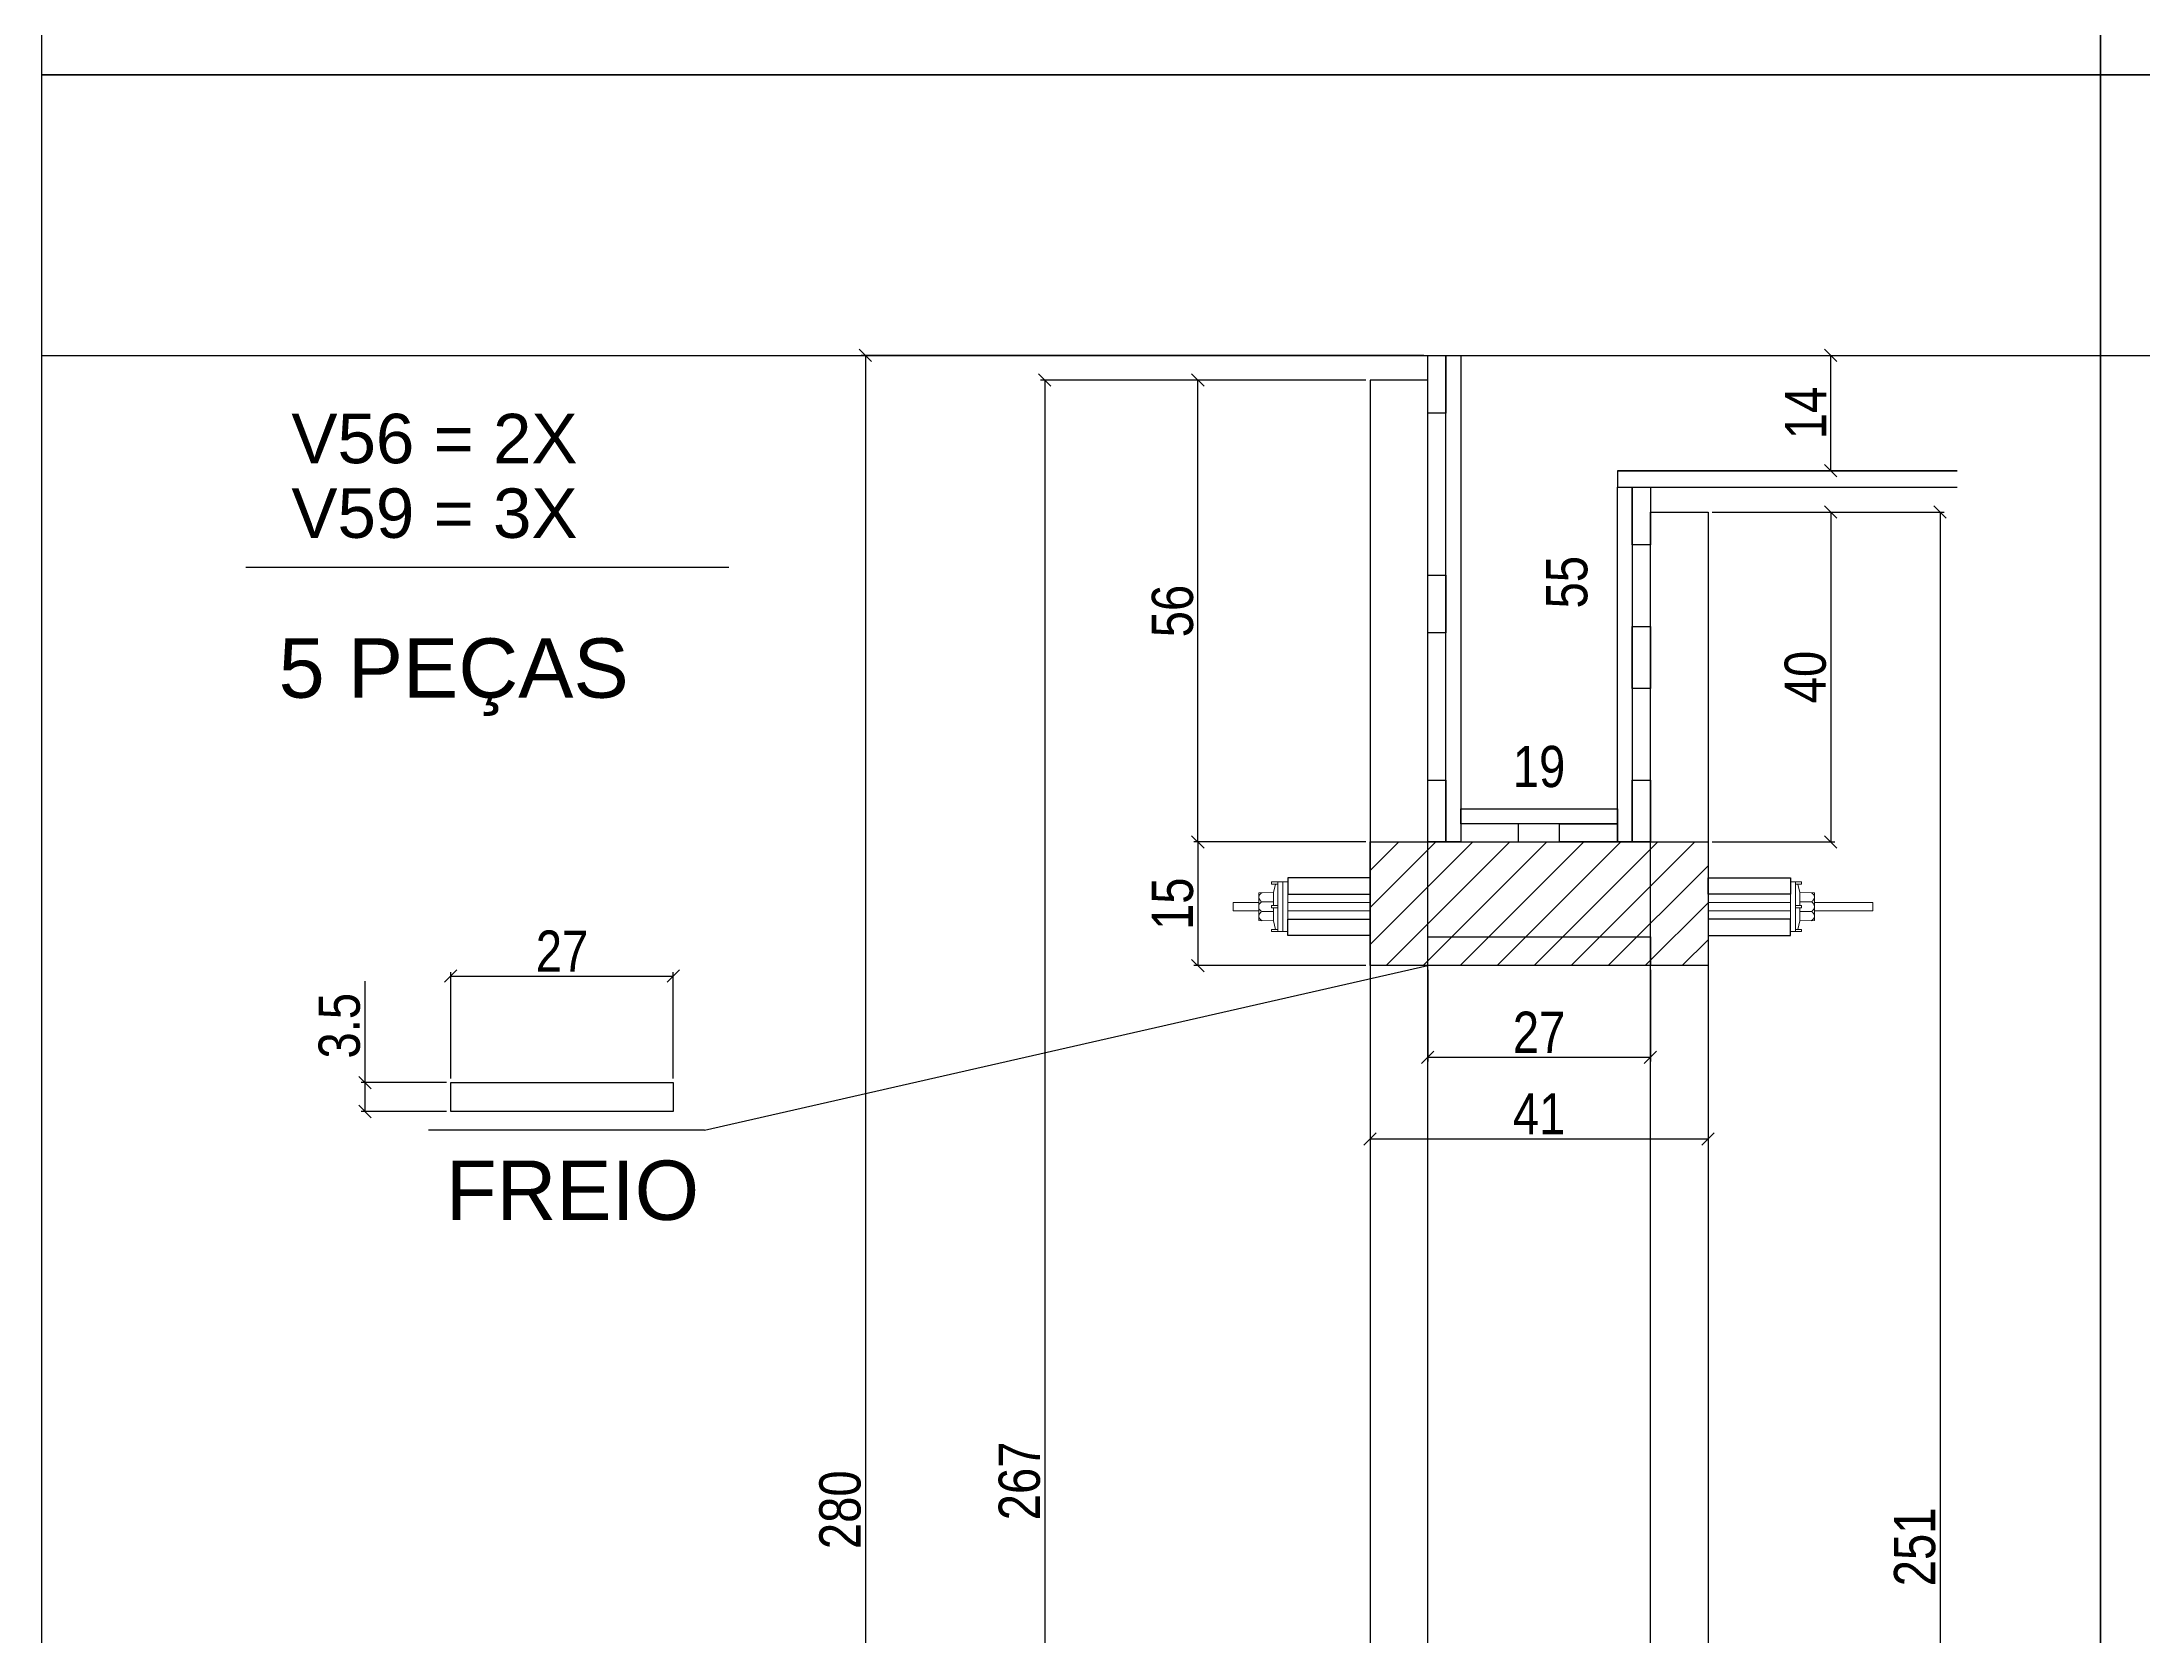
# Model space of a CAD drawing. Header units: millimetres. Extents: x 3247 to 10920, y 704 to 3817.
# Drawn here: x 3247 to 3756, y 1862 to 2248 of the extents above; entities that cross this region are included whole.
import ezdxf

# ---------------------------------------------------------------- set-up
doc = ezdxf.new("R2010")
doc.units = ezdxf.units.MM
for name, color, linetype in [('1', 1, 'Continuous'), ('COTA', 241, 'Continuous'), ('GARFOS OK', 3, 'Continuous'), ('Hachura', 253, 'Continuous'), ('Painéis', 200, 'Continuous'), ('Resinado', 41, 'Continuous'), ('SARR_3.5x7', 81, 'Continuous'), ('SARR_7x7', 40, 'Continuous'), ('TIRAS REESCORAMENTO', 252, 'Continuous'), ('VIGAS', 3, 'Continuous')]:
    doc.layers.add(name, color=color, linetype=linetype)
doc.layers.add('BARRA_ANCORAGEM', color=1, linetype='Continuous', lineweight=15)
doc.styles.add('COTA TECNICA 2X', font='techl___.ttf', dxfattribs={"height": 10})
doc.styles.add('R80-50', font='arial.ttf', dxfattribs={"height": 10})
doc.dimstyles.new('SECAO', dxfattribs={"dimscale": 0.333333, "dimtxt": 5, "dimasz": 9, "dimexe": 3, "dimexo": 3, "dimgap": 3, "dimtad": 1, "dimdec": 1, "dimlfac": 0.5, "dimzin": 12, "dimdsep": 46, "dimtxsty": 'COTA TECNICA 2X', "dimblk1": 'OBLIQUE', "dimblk2": 'OBLIQUE', "dimsah": 1, "dimcen": 0.9, "dimclrd": 4, "dimclre": 4, "dimclrt": 240, "dimadec": 1, "dimazin": 3, "dimtfac": 1, "dimtdec": 1, "dimtmove": 0, "dimatfit": 3, "dimfxl": 1, "dimtolj": 1, "dimtzin": 12, "dimarcsym": 0})

# ---------------------------------------------------------------- blocks, each defined once
blk = doc.blocks.new('_Oblique')
at = {"layer": '1', "color": 0, "lineweight": -2}
blk.add_line((-0.5, -0.5), (0.5, 0.5), dxfattribs=at)
blk = doc.blocks.new('*D271')
at = {"layer": 'COTA', "color": 4, "lineweight": -2, "transparency": 16777216}
for p, q in [((3568.02, 2166.46), (3489.06, 2166.46)), ((3490.06, 2166.46), (3490.06, 1632.37)), ((3568.02, 1632.37), (3489.06, 1632.37))]:
    blk.add_line(p, q, dxfattribs=at)
at = {"layer": 'Defpoints', "color": 0, "transparency": 16777216}
for p in [(3569.02, 2166.46), (3490.06, 1632.37), (3569.02, 1632.37)]:
    blk.add_point(p, dxfattribs=at)
at = {"layer": 'COTA', "color": 4, "lineweight": -2, "transparency": 16777216, "xscale": 3, "yscale": 3, "zscale": 3}
for p, rotation in [((3490.06, 2166.46), 90), ((3490.06, 1632.37), 270)]:
    blk.add_blockref('_Oblique', p, dxfattribs=dict(at, rotation=rotation))
at = {"layer": 'COTA', "color": 240, "transparency": 16777216, "insert": (3483.96, 1899.41), "char_height": 10, "attachment_point": 5, "rotation": 90, "style": 'COTA TECNICA 2X'}
blk.add_mtext('\\A1;267', dxfattribs=at)
blk = doc.blocks.new('*D277')
at = {"layer": 'COTA', "color": 4, "lineweight": -2, "transparency": 16777216}
for p, q in [((3568.02, 2166.46), (3526.22, 2166.46)), ((3527.22, 2054.41), (3527.22, 2166.46)), ((3568.02, 2054.41), (3526.22, 2054.41))]:
    blk.add_line(p, q, dxfattribs=at)
at = {"layer": 'Defpoints', "color": 0, "transparency": 16777216}
for p in [(3527.22, 2166.46), (3569.02, 2166.46), (3569.02, 2054.41)]:
    blk.add_point(p, dxfattribs=at)
at = {"layer": 'COTA', "color": 4, "lineweight": -2, "transparency": 16777216, "xscale": 3, "yscale": 3, "zscale": 3}
for p, rotation in [((3527.22, 2166.46), 90), ((3527.22, 2054.41), 270)]:
    blk.add_blockref('_Oblique', p, dxfattribs=dict(at, rotation=rotation))
at = {"layer": 'COTA', "color": 240, "transparency": 16777216, "insert": (3521.11, 2110.43), "char_height": 10, "attachment_point": 5, "rotation": 90, "style": 'COTA TECNICA 2X'}
blk.add_mtext('\\A1;56', dxfattribs=at)
blk = doc.blocks.new('*D278')
at = {"layer": 'COTA', "color": 4, "lineweight": -2, "transparency": 16777216}
for p, q in [((3652.02, 2134.44), (3681.78, 2134.44)), ((3680.78, 2134.44), (3680.78, 2054.41)), ((3652.02, 2054.41), (3681.78, 2054.41))]:
    blk.add_line(p, q, dxfattribs=at)
at = {"layer": 'Defpoints', "color": 0, "transparency": 16777216}
for p in [(3651.02, 2134.44), (3651.02, 2054.41), (3680.78, 2054.41)]:
    blk.add_point(p, dxfattribs=at)
at = {"layer": 'COTA', "color": 4, "lineweight": -2, "transparency": 16777216, "xscale": 3, "yscale": 3, "zscale": 3}
for p, rotation in [((3680.78, 2134.44), 90), ((3680.78, 2054.41), 270)]:
    blk.add_blockref('_Oblique', p, dxfattribs=dict(at, rotation=rotation))
at = {"layer": 'COTA', "color": 240, "transparency": 16777216, "insert": (3674.67, 2094.42), "char_height": 10, "attachment_point": 5, "rotation": 90, "style": 'COTA TECNICA 2X'}
blk.add_mtext('\\A1;40', dxfattribs=at)
blk = doc.blocks.new('*D279')
at = {"layer": 'COTA', "color": 4, "lineweight": -2, "transparency": 16777216}
for p, q in [((3582.02, 2172.46), (3445.56, 2172.46)), ((3446.56, 2172.46), (3446.56, 1612.37)), ((3568.02, 1612.37), (3445.56, 1612.37))]:
    blk.add_line(p, q, dxfattribs=at)
at = {"layer": 'Defpoints', "color": 0, "transparency": 16777216}
for p in [(3583.02, 2172.46), (3446.56, 1612.37), (3569.02, 1612.37)]:
    blk.add_point(p, dxfattribs=at)
at = {"layer": 'COTA', "color": 4, "lineweight": -2, "transparency": 16777216, "xscale": 3, "yscale": 3, "zscale": 3}
for p, rotation in [((3446.56, 2172.46), 90), ((3446.56, 1612.37), 270)]:
    blk.add_blockref('_Oblique', p, dxfattribs=dict(at, rotation=rotation))
at = {"layer": 'COTA', "color": 240, "transparency": 16777216, "insert": (3440.44, 1892.41), "char_height": 10, "attachment_point": 5, "rotation": 90, "style": 'COTA TECNICA 2X'}
blk.add_mtext('\\A1;280', dxfattribs=at)
blk = doc.blocks.new('*D281')
at = {"layer": 'Defpoints', "color": 0, "transparency": 16777216}
for p in [(3616.06, 2172.46), (3622.91, 2172.46), (3616.06, 2062.41)]:
    blk.add_point(p, dxfattribs=at)
at = {"layer": 'COTA', "color": 240, "transparency": 16777216, "insert": (3616.8, 2117.43), "char_height": 10, "attachment_point": 5, "rotation": 90, "style": 'COTA TECNICA 2X'}
blk.add_mtext('\\A1;55', dxfattribs=at)
blk = doc.blocks.new('*D282')
at = {"layer": 'Defpoints', "color": 0, "transparency": 16777216}
for p in [(3591.02, 2066.56), (3629.02, 2066.56), (3629.02, 2066.56)]:
    blk.add_point(p, dxfattribs=at)
at = {"layer": 'COTA', "color": 240, "transparency": 16777216, "insert": (3610.02, 2072.65), "char_height": 10, "attachment_point": 5, "style": 'COTA TECNICA 2X'}
blk.add_mtext('\\A1;19', dxfattribs=at)
blk = doc.blocks.new('*D284')
at = {"layer": 'COTA', "color": 4, "lineweight": -2, "transparency": 16777216}
for p, q in [((3678.62, 2172.46), (3681.78, 2172.46)), ((3680.78, 2144.46), (3680.78, 2172.46)), ((3678.62, 2144.46), (3681.78, 2144.46))]:
    blk.add_line(p, q, dxfattribs=at)
at = {"layer": 'Defpoints', "color": 0, "transparency": 16777216}
for p in [(3677.62, 2172.46), (3680.78, 2172.46), (3677.62, 2144.46)]:
    blk.add_point(p, dxfattribs=at)
at = {"layer": 'COTA', "color": 4, "lineweight": -2, "transparency": 16777216, "xscale": 3, "yscale": 3, "zscale": 3}
for p, rotation in [((3680.78, 2172.46), 90), ((3680.78, 2144.46), 270)]:
    blk.add_blockref('_Oblique', p, dxfattribs=dict(at, rotation=rotation))
at = {"layer": 'COTA', "color": 240, "transparency": 16777216, "insert": (3674.7, 2158.46), "char_height": 10, "attachment_point": 5, "rotation": 90, "style": 'COTA TECNICA 2X'}
blk.add_mtext('\\A1;14', dxfattribs=at)
blk = doc.blocks.new('*D285')
at = {"layer": 'COTA', "color": 4, "lineweight": -2, "transparency": 16777216}
for p, q in [((3653.02, 2134.44), (3708.32, 2134.44)), ((3707.32, 2134.44), (3707.32, 1632.37)), ((3653.02, 1632.37), (3708.32, 1632.37))]:
    blk.add_line(p, q, dxfattribs=at)
at = {"layer": 'Defpoints', "color": 0, "transparency": 16777216}
for p in [(3652.02, 2134.44), (3652.02, 1632.37), (3707.32, 1632.37)]:
    blk.add_point(p, dxfattribs=at)
at = {"layer": 'COTA', "color": 4, "lineweight": -2, "transparency": 16777216, "xscale": 3, "yscale": 3, "zscale": 3}
for p, rotation in [((3707.32, 2134.44), 90), ((3707.32, 1632.37), 270)]:
    blk.add_blockref('_Oblique', p, dxfattribs=dict(at, rotation=rotation))
at = {"layer": 'COTA', "color": 240, "transparency": 16777216, "insert": (3701.21, 1883.4), "char_height": 10, "attachment_point": 5, "rotation": 90, "style": 'COTA TECNICA 2X'}
blk.add_mtext('\\A1;251', dxfattribs=at)
blk = doc.blocks.new('A$C51C4441F')
at = {"layer": 'BARRA_ANCORAGEM'}
for p, q in [((-2.25, 3.4), (-1.79, 5.5)), ((-2.25, 3.4), (-5.81, 3.39)), ((-5.81, 3.39), (-5.81, -3.39)), ((-2.25, 1.2), (-5.02, 1.2)), ((-2.25, 3.4), (-2.25, 3.4)), ((-2.25, 3.4), (-2.25, 0.25)), ((-2.25, -3.4), (-5.81, -3.39)), ((-2.25, -1.2), (-5.02, -1.2)), ((-2.25, -0.25), (-2.25, -3.4)), ((-2.25, -3.4), (-1.79, -5.5))]:
    blk.add_line(p, q, dxfattribs=at)
for points in [[(-2.7, 6), (-1.2, 6), (-1.2, 5.5), (-2.7, 5.5)], [(-1.2, -6), (0, -6), (0, 6), (-1.2, 6)], [(-2.7, 0.25), (-1.2, 0.25), (-1.2, -0.25), (-2.7, -0.25)], [(-2.7, -6), (-1.2, -6), (-1.2, -5.5), (-2.7, -5.5)]]:
    blk.add_lwpolyline(points, close=True, dxfattribs=at)
for centre, radius, start, end in [((-4.66, 2.3), 1.15, 107.7845, 252.2718), ((-4.52, 0), 1.3, 112.648, 247.4083), ((-4.66, -2.3), 1.15, 107.7845, 252.2718)]:
    blk.add_arc(centre, radius, start, end, dxfattribs=at)
blk = doc.blocks.new('*D287')
at = {"layer": 'COTA', "color": 4, "lineweight": -2, "transparency": 16777216}
for p, q in [((3325.16, 1996.02), (3325.16, 2020.63)), ((3344.94, 1996.02), (3324.16, 1996.02)), ((3325.16, 1989.02), (3325.16, 1996.02)), ((3344.94, 1989.02), (3324.16, 1989.02))]:
    blk.add_line(p, q, dxfattribs=at)
at = {"layer": 'Defpoints', "color": 0, "transparency": 16777216}
for p in [(3325.16, 1996.02), (3345.94, 1996.02), (3345.94, 1989.02)]:
    blk.add_point(p, dxfattribs=at)
at = {"layer": 'COTA', "color": 4, "lineweight": -2, "transparency": 16777216, "xscale": 3, "yscale": 3, "zscale": 3}
for p, rotation in [((3325.16, 1996.02), 90), ((3325.16, 1989.02), 270)]:
    blk.add_blockref('_Oblique', p, dxfattribs=dict(at, rotation=rotation))
at = {"layer": 'COTA', "color": 240, "transparency": 16777216, "insert": (3318.94, 2009.83), "char_height": 10, "attachment_point": 5, "rotation": 90, "style": 'COTA TECNICA 2X'}
blk.add_mtext('\\A1;3.5', dxfattribs=at)
blk = doc.blocks.new('*D465')
at = {"layer": 'COTA', "color": 4, "lineweight": -2, "transparency": 16777216}
for p, q in [((3345.94, 1997.02), (3345.94, 2022.86)), ((3345.94, 2021.86), (3399.94, 2021.86)), ((3399.94, 1997.02), (3399.94, 2022.86))]:
    blk.add_line(p, q, dxfattribs=at)
at = {"layer": 'Defpoints', "color": 0, "transparency": 16777216}
for p in [(3399.94, 2021.86), (3345.94, 1996.02), (3399.94, 1996.02)]:
    blk.add_point(p, dxfattribs=at)
at = {"layer": 'COTA', "color": 4, "lineweight": -2, "transparency": 16777216, "xscale": 3, "yscale": 3, "zscale": 3, "rotation": 180}
blk.add_blockref('_Oblique', (3345.94, 2021.86), dxfattribs=at)
at = {"layer": 'COTA', "color": 4, "lineweight": -2, "transparency": 16777216, "xscale": 3, "yscale": 3, "zscale": 3}
blk.add_blockref('_Oblique', (3399.94, 2021.86), dxfattribs=at)
at = {"layer": 'COTA', "color": 240, "transparency": 16777216, "insert": (3372.94, 2027.93), "char_height": 10, "attachment_point": 5, "style": 'COTA TECNICA 2X'}
blk.add_mtext('\\A1;27', dxfattribs=at)
blk = doc.blocks.new('*D466')
at = {"layer": 'COTA', "color": 4, "lineweight": -2, "transparency": 16777216}
for p, q in [((3568.02, 2054.41), (3526.22, 2054.41)), ((3527.22, 2054.41), (3527.22, 2024.41)), ((3568.02, 2024.41), (3526.22, 2024.41))]:
    blk.add_line(p, q, dxfattribs=at)
at = {"layer": 'Defpoints', "color": 0, "transparency": 16777216}
for p in [(3569.02, 2054.41), (3527.22, 2024.41), (3569.02, 2024.41)]:
    blk.add_point(p, dxfattribs=at)
at = {"layer": 'COTA', "color": 4, "lineweight": -2, "transparency": 16777216, "xscale": 3, "yscale": 3, "zscale": 3}
for p, rotation in [((3527.22, 2054.41), 90), ((3527.22, 2024.41), 270)]:
    blk.add_blockref('_Oblique', p, dxfattribs=dict(at, rotation=rotation))
at = {"layer": 'COTA', "color": 240, "transparency": 16777216, "insert": (3521.11, 2039.41), "char_height": 10, "attachment_point": 5, "rotation": 90, "style": 'COTA TECNICA 2X'}
blk.add_mtext('\\A1;15', dxfattribs=at)
blk = doc.blocks.new('*D467')
at = {"layer": 'COTA', "color": 4, "lineweight": -2, "transparency": 16777216}
for p, q in [((3583.02, 2023.41), (3583.02, 2001.17)), ((3637.02, 2023.41), (3637.02, 2001.17)), ((3583.02, 2002.17), (3637.02, 2002.17))]:
    blk.add_line(p, q, dxfattribs=at)
at = {"layer": 'Defpoints', "color": 0, "transparency": 16777216}
for p in [(3583.02, 2024.41), (3637.02, 2024.41), (3637.02, 2002.17)]:
    blk.add_point(p, dxfattribs=at)
at = {"layer": 'COTA', "color": 4, "lineweight": -2, "transparency": 16777216, "xscale": 3, "yscale": 3, "zscale": 3, "rotation": 180}
blk.add_blockref('_Oblique', (3583.02, 2002.17), dxfattribs=at)
at = {"layer": 'COTA', "color": 4, "lineweight": -2, "transparency": 16777216, "xscale": 3, "yscale": 3, "zscale": 3}
blk.add_blockref('_Oblique', (3637.02, 2002.17), dxfattribs=at)
at = {"layer": 'COTA', "color": 240, "transparency": 16777216, "insert": (3610.02, 2008.24), "char_height": 10, "attachment_point": 5, "style": 'COTA TECNICA 2X'}
blk.add_mtext('\\A1;27', dxfattribs=at)
blk = doc.blocks.new('*D468')
at = {"layer": 'COTA', "color": 4, "lineweight": -2, "transparency": 16777216}
for p, q in [((3569.02, 2023.41), (3569.02, 1981.38)), ((3651.02, 2023.41), (3651.02, 1981.38)), ((3569.02, 1982.38), (3651.02, 1982.38))]:
    blk.add_line(p, q, dxfattribs=at)
at = {"layer": 'Defpoints', "color": 0, "transparency": 16777216}
for p in [(3569.02, 2024.41), (3651.02, 2024.41), (3651.02, 1982.38)]:
    blk.add_point(p, dxfattribs=at)
at = {"layer": 'COTA', "color": 4, "lineweight": -2, "transparency": 16777216, "xscale": 3, "yscale": 3, "zscale": 3, "rotation": 180}
blk.add_blockref('_Oblique', (3569.02, 1982.38), dxfattribs=at)
at = {"layer": 'COTA', "color": 4, "lineweight": -2, "transparency": 16777216, "xscale": 3, "yscale": 3, "zscale": 3}
blk.add_blockref('_Oblique', (3651.02, 1982.38), dxfattribs=at)
at = {"layer": 'COTA', "color": 240, "transparency": 16777216, "insert": (3610.02, 1988.45), "char_height": 10, "attachment_point": 5, "style": 'COTA TECNICA 2X'}
blk.add_mtext('\\A1;41', dxfattribs=at)

msp = doc.modelspace()

# ---------------------------------------------------------------- hatches: boundary and pattern name
at = {"layer": 'COTA'}
h = msp.add_hatch(dxfattribs=at)
h.set_pattern_fill('ANSI31', color=256, scale=2, style=0)
h.set_pattern_definition([(45, (-21045.9274, -211242.658), (-4.49012806, 4.49012806), [])])
h.paths.add_polyline_path([(3651.02, 2024.41), (3651.02, 2054.41), (3569.02, 2054.41), (3569.02, 2024.41)])

# ---------------------------------------------------------------- linework, layer by layer
at = {"layer": 'BARRA_ANCORAGEM'}
for points in [[(3547.82, 2044.71), (3549.02, 2044.71), (3549.02, 2032.71), (3547.82, 2032.71)], [(3672.22, 2044.71), (3671.02, 2044.71), (3671.02, 2032.71), (3672.22, 2032.71)], [(3535.82, 2037.71), (3542.01, 2037.71), (3542.01, 2039.71), (3535.82, 2039.71)], [(3549.02, 2037.71), (3569.02, 2037.71), (3569.02, 2039.71), (3549.02, 2039.71)], [(3671.02, 2037.71), (3651.02, 2037.71), (3651.02, 2039.71), (3671.02, 2039.71)], [(3676.84, 2037.71), (3691.02, 2037.71), (3691.02, 2039.71), (3676.84, 2039.71)]]:
    msp.add_lwpolyline(points, close=True, dxfattribs=at)
at = {"layer": 'COTA', "color": 1}
msp.add_line((3246.75, 2172.46), (6743.22, 2172.46), dxfattribs=at)
at = {"layer": 'GARFOS OK', "color": 3}
for q in [(3583.02, 2024.41), (3340.52, 1984.49)]:
    msp.add_line((3407.54, 1984.49), q, dxfattribs=at)
at = {"layer": 'Hachura', "color": 7}
msp.add_line((3296.22, 2121.09), (3413.38, 2121.09), dxfattribs=at)
at = {"layer": 'Painéis'}
msp.add_lwpolyline([(3651.02, 2024.41), (3569.02, 2024.41), (3569.02, 2054.41), (3651.02, 2054.41)], close=True, dxfattribs=at)
at = {"layer": 'Resinado'}
msp.add_line((3629.02, 2144.46), (3711.5, 2144.46), dxfattribs=at)
at = {"layer": 'SARR_3.5x7', "linetype": 'Continuous'}
msp.add_lwpolyline([(3345.94, 1996.02), (3399.94, 1996.02), (3399.94, 1989.02), (3345.94, 1989.02)], close=True, dxfattribs=at)
at = {"layer": 'SARR_7x7', "linetype": 'Continuous'}
for points in [[(3569.02, 1632.37), (3583.02, 1632.37), (3583.02, 2166.46), (3569.02, 2166.46)], [(3651.02, 1632.37), (3637.02, 1632.37), (3637.02, 2134.44), (3651.02, 2134.44)], [(3583.02, 2031.41), (3637.02, 2031.41), (3637.02, 2024.41), (3583.02, 2024.41)]]:
    msp.add_lwpolyline(points, close=True, dxfattribs=at)
at = {"layer": 'TIRAS REESCORAMENTO', "linetype": 'ByBlock'}
for p, q in [((3591.02, 2172.46), (3711.99, 2172.46)), ((3629.02, 2140.46), (3711.5, 2140.46))]:
    msp.add_line(p, q, dxfattribs=at)
for points in [[(3583.02, 2172.46), (3587.42, 2172.46), (3587.42, 2158.46), (3583.02, 2158.46)], [(3632.62, 2140.46), (3637.02, 2140.46), (3637.02, 2126.46), (3632.62, 2126.46)], [(3583.02, 2119.17), (3587.42, 2119.17), (3587.42, 2105.17), (3583.02, 2105.17)], [(3632.62, 2106.67), (3637.02, 2106.67), (3637.02, 2091.67), (3632.62, 2091.67)], [(3583.02, 2069.41), (3587.42, 2069.41), (3587.42, 2054.41), (3583.02, 2054.41)], [(3632.62, 2069.41), (3637.02, 2069.41), (3637.02, 2054.41), (3632.62, 2054.41)], [(3629.02, 2058.81), (3591.02, 2058.81), (3591.02, 2062.41), (3629.02, 2062.41)], [(3605.02, 2054.41), (3605.02, 2058.81), (3591.02, 2058.81), (3591.02, 2054.41)], [(3614.99, 2054.41), (3614.99, 2058.81), (3629.02, 2058.81), (3629.02, 2054.41)], [(3549.02, 2041.71), (3569.02, 2041.71), (3569.02, 2045.71), (3549.02, 2045.71)], [(3671.02, 2041.71), (3651.02, 2041.71), (3651.02, 2045.71), (3671.02, 2045.71)], [(3549.02, 2035.71), (3569.02, 2035.71), (3569.02, 2031.71), (3549.02, 2031.71)], [(3671.02, 2035.71), (3651.02, 2035.71), (3651.02, 2031.71), (3671.02, 2031.71)]]:
    msp.add_lwpolyline(points, close=True, dxfattribs=at)
for points in [[(3591.02, 2054.41), (3587.42, 2054.41), (3587.42, 2172.46), (3591.02, 2172.46), (3591.02, 2054.41)], [(3711.5, 2144.46), (3629.02, 2144.46), (3629.02, 2140.46), (3711.5, 2140.46)], [(3632.62, 2054.41), (3629.02, 2054.41), (3629.02, 2140.46), (3632.62, 2140.46), (3632.62, 2054.41)]]:
    msp.add_lwpolyline(points, dxfattribs=at)
at = {"layer": 'VIGAS'}
for points in [[(3746.25, 2240.54), (3246.75, 2240.54), (3246.75, 3008.97), (3746.25, 3008.97)], [(4245.74, 2240.54), (3746.25, 2240.54), (3746.25, 3008.97), (4245.74, 3008.97)], [(3746.25, 1472.11), (3246.75, 1472.11), (3246.75, 2240.54), (3746.25, 2240.54)], [(4245.74, 1472.11), (3746.25, 1472.11), (3746.25, 2240.54), (4245.74, 2240.54)]]:
    msp.add_lwpolyline(points, close=True, dxfattribs=at)

# ---------------------------------------------------------------- block references
at = {"layer": 'BARRA_ANCORAGEM', "xscale": -1, "rotation": 180}
msp.add_blockref('A$C51C4441F', (3547.82, 2038.71), dxfattribs=at)
at = {"layer": 'BARRA_ANCORAGEM', "xscale": -1}
msp.add_blockref('A$C51C4441F', (3671.02, 2038.71), dxfattribs=at)

# ---------------------------------------------------------------- texts
at = {"layer": 'VIGAS', "color": 7, "style": 'R80-50'}
for s, p in [('V56 = 2X', (3307.27, 2146.28)), ('V59 = 3X', (3307.27, 2128.18))]:
    msp.add_text(s, height=12, dxfattribs=at).set_placement(p)
at = {"layer": 'VIGAS', "color": 7, "char_height": 14.4, "attachment_point": 1, "style": 'R80-50'}
for s, insert in [('5 PEÇAS', (3304.16, 2103.8)), ('FREIO', (3344.75, 1977.12))]:
    msp.add_mtext_dynamic_manual_height_columns(s, width=162.221, gutter_width=50, heights=[0], dxfattribs=dict(at, insert=insert))

# ---------------------------------------------------------------- dimensions: what is measured, and where the dimension line sits
at = {"layer": 'COTA', "color": 3}
for base, p1, p2, picture, middle in [((3446.56, 1612.37), (3583.02, 2172.46), (3569.02, 1612.37), '*D279', (3440.44, 1892.41)), ((3680.78, 2172.46), (3677.62, 2144.46), (3677.62, 2172.46), '*D284', (3674.7, 2158.46)), ((3490.06, 1632.37), (3569.02, 2166.46), (3569.02, 1632.37), '*D271', (3483.96, 1899.41)), ((3527.22, 2166.46), (3569.02, 2054.41), (3569.02, 2166.46), '*D277', (3521.11, 2110.43)), ((3680.78, 2054.41), (3651.02, 2134.44), (3651.02, 2054.41), '*D278', (3674.67, 2094.42)), ((3707.32, 1632.37), (3652.02, 2134.44), (3652.02, 1632.37), '*D285', (3701.21, 1883.4)), ((3527.22, 2024.41), (3569.02, 2054.41), (3569.02, 2024.41), '*D466', (3521.11, 2039.41)), ((3325.16, 1996.02), (3345.94, 1989.02), (3345.94, 1996.02), '*D287', (3318.94, 2009.83))]:
    dim = msp.add_linear_dim(base=base, p1=p1, p2=p2, angle=90, dimstyle='SECAO', dxfattribs=at)
    dim.commit()
    dim.dimension.update_dxf_attribs({"geometry": picture, "text_midpoint": middle})
dim = msp.add_linear_dim(base=(3622.91, 2172.46), p1=(3616.06, 2062.41), p2=(3616.06, 2172.46), angle=90, dimstyle='SECAO', override={"dimse1": 1, "dimse2": 1, "dimsd1": 1, "dimsd2": 1}, dxfattribs=at)
dim.commit()
dim.dimension.update_dxf_attribs({"geometry": '*D281', "text_midpoint": (3622.91, 2117.43), "dimtype": 160})
dim = msp.add_linear_dim(base=(3629.02, 2066.56), p1=(3591.02, 2066.56), p2=(3629.02, 2066.56), dimstyle='SECAO', override={"dimse1": 1, "dimse2": 1, "dimsd1": 1, "dimsd2": 1}, dxfattribs=at)
dim.commit()
dim.dimension.update_dxf_attribs({"geometry": '*D282', "text_midpoint": (3610.02, 2072.65)})
for base, p1, p2, picture, middle in [((3399.94, 2021.86), (3345.94, 1996.02), (3399.94, 1996.02), '*D465', (3372.94, 2027.93)), ((3651.02, 1982.38), (3569.02, 2024.41), (3651.02, 2024.41), '*D468', (3610.02, 1988.45)), ((3637.02, 2002.17), (3583.02, 2024.41), (3637.02, 2024.41), '*D467', (3610.02, 2008.24))]:
    dim = msp.add_linear_dim(base=base, p1=p1, p2=p2, dimstyle='SECAO', dxfattribs=at)
    dim.commit()
    dim.dimension.update_dxf_attribs({"geometry": picture, "text_midpoint": middle})

doc.saveas('drawing.dxf')
